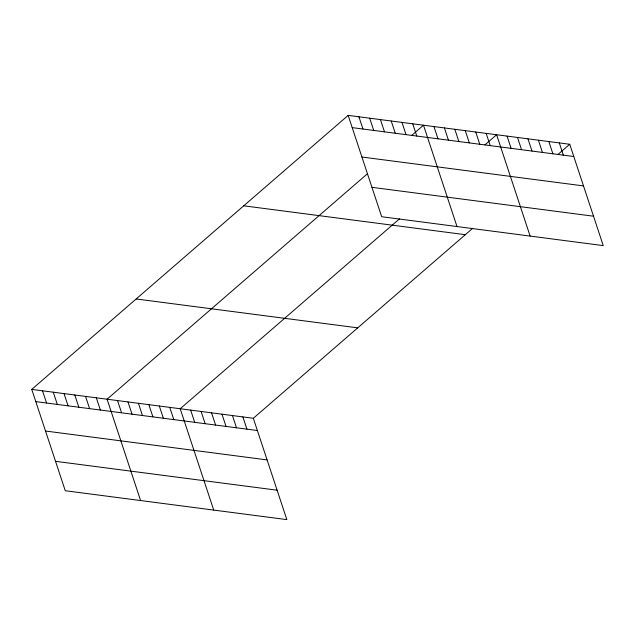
<?xml version="1.0" encoding="UTF-8"?>
<svg xmlns="http://www.w3.org/2000/svg" width="635" height="635" viewBox="0 0 635 635"><rect width="100%" height="100%" fill="white"/><g stroke="black" fill="none" stroke-linecap="round" stroke-linejoin="round"><path stroke-width="0.95" d="M31.75 389.39L253.325 418.274L286.845 519.613L65.262 490.728L31.75 389.39L348.155 115.387L569.738 144.272L603.25 245.61L381.675 216.726L348.155 115.387M367.268 173.895L107.085 399.209L140.605 500.547M411.813 135.326L423.497 125.214L457.009 226.552M399.502 218.837L180.205 408.742L213.725 510.08M484.934 144.859L496.618 134.739L530.13 236.085M253.325 418.274L472.623 228.37M558.054 154.392L569.738 144.272M352.203 127.627L573.778 156.512M361.926 157.028L583.509 185.912M371.951 187.325L593.527 216.21M243.745 205.811L465.32 234.696M136.168 298.966L357.743 327.851M35.798 401.622L257.373 430.506M45.522 431.03L267.097 459.907M55.539 461.32L277.122 490.204M559.292 142.915L563.332 155.146M548.846 141.549L552.887 153.789M538.401 140.192L542.441 152.424M527.955 138.827L531.995 151.059M517.509 137.462L521.549 149.701M507.063 136.104L511.104 148.336M486.172 133.382L490.212 145.613M475.726 132.016L479.766 144.256M465.28 130.659L469.321 142.891M454.835 129.294L458.875 141.534M444.389 127.937L448.429 140.168M433.943 126.571L437.983 138.811M412.734 123.809L416.774 136.041M401.971 122.404L406.019 134.636M391.208 120.999L395.256 133.239M380.444 119.602L384.492 131.834M369.681 118.197L373.729 130.429M358.918 116.792L362.966 129.024M242.88 416.909L246.928 429.141M232.434 415.544L236.482 427.784M221.988 414.187L226.036 426.418M211.542 412.821L215.59 425.061M201.097 411.464L205.145 423.696M190.651 410.099L194.699 422.339M169.759 407.376L173.807 419.616M159.314 406.019L163.362 418.251M148.868 404.654L152.916 416.885M138.422 403.288L142.47 415.528M127.976 401.931L132.024 414.163M117.531 400.566L121.579 412.806M96.322 397.804L100.37 410.043M85.558 396.399L89.606 408.638M74.803 395.002L78.843 407.233M64.04 393.597L68.08 405.828M53.276 392.192L57.325 404.431M42.513 390.787L46.561 403.027"/></g></svg>
